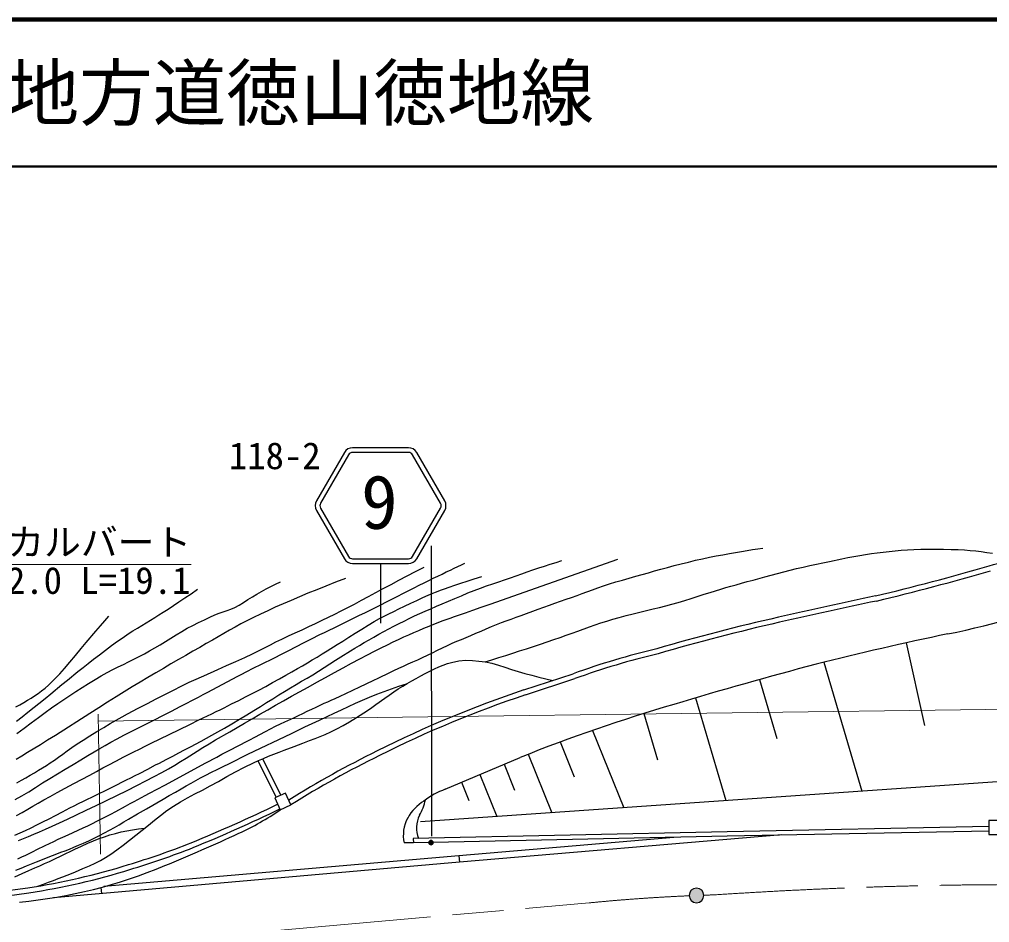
# Model space of a CAD drawing. Units: millimetres, scale not verified. Extents: x 40000 to 680000, y 20000 to 380000.
# Drawn here: x 227666 to 293634, y 318572 to 380000 of the extents above; entities that cross this region are included whole.
import ezdxf
from ezdxf.enums import TextEntityAlignment as Align

# ---------------------------------------------------------------- set-up
doc = ezdxf.new("R2010")
doc.units = ezdxf.units.MM
doc.header["$LTSCALE"] = 1000
doc.linetypes.add('CHAIN', pattern=[18.5, 12, -1.5, 3.5, -1.5])
for name, color, linetype, lineweight in [('M-BGD', 7, 'Continuous', 25), ('M-BMK', 2, 'CHAIN', 13), ('M-BMK-SRVR', 3, 'Continuous', 25), ('M-STR-HTXT', 7, 'Continuous', 13), ('M-STR-STRC', 7, 'Continuous', 25), ('M-TTL', 2, 'Continuous', 140), ('M-TTL-LINE', 7, 'Continuous', 50)]:
    doc.layers.add(name, color=color, linetype=linetype, lineweight=lineweight)
doc.layers.add('M-TTL-TXT', color=7, linetype='Continuous')
doc.styles.add('ＭＳ ゴシック', font='')
doc.styles.get('ＭＳ ゴシック').set_extended_font_data('MS Gothic')

msp = doc.modelspace()

# ---------------------------------------------------------------- hatches: boundary and pattern name
at = {"layer": 'M-BGD'}
msp.add_hatch(color=256, dxfattribs=at).paths.add_polyline_path([(255804, 324014, 0.41421), (255654, 324164, 0.41421), (255504, 324014, 0.41421), (255654, 323864, 0.41421)])
at = {"layer": 'M-BMK-SRVR'}
msp.add_hatch(color=256, dxfattribs=at).paths.add_polyline_path([(274207, 320418, 0.41421), (273707, 320918, 0.41421), (273207, 320418, 0.41421), (273707, 319918, 0.41421)])

# ---------------------------------------------------------------- linework, layer by layer
at = {"layer": 'M-BGD'}
for p, q in [((289232, 331981), (287981, 337599)), ((282369, 336285), (284957, 327509)), ((261976, 334395), (265312, 335497)), ((262086, 334062), (265426, 335166)), ((277994, 335104), (279176, 331096)), ((273641, 333850), (275699, 326868)), ((270125, 332796), (271054, 329646)), ((266638, 331647), (268760, 326387)), ((264443, 330857), (265396, 328496)), ((262268, 330021), (263870, 326048)), ((245134, 327098), (243896, 329585)), ((245452, 327243), (244220, 329721)), ((256617, 327643), (261726, 329805)), ((260623, 329338), (261333, 327578)), ((258982, 328644), (260134, 325789)), ((295275, 328224), (254939, 325429)), ((257736, 328117), (258236, 326877)), ((254454, 323989), (253827, 323988)), ((254448, 324289), (254454, 323989)), ((255504, 324011), (254454, 323989)), ((272158, 324367), (257552, 323123)), ((279511, 324542), (257590, 322675)), ((257590, 322675), (229986, 320266)), ((257551, 323123), (233418, 321017)), ((257552, 323123), (257590, 322675)), ((217694, 319487), (228247, 320944)), ((233214, 320962), (233249, 320551)), ((217750, 319141), (228297, 320597))]:
    msp.add_line(p, q, dxfattribs=at)
for points in [[(227570, 322903), (227842, 323034), (228098, 323160), (228597, 323411), (228861, 323541), (229416, 323814), (229702, 323954), (229998, 324096), (230306, 324242), (230630, 324391), (230971, 324544), (231319, 324699), (231665, 324855), (231999, 325009), (232319, 325162), (232631, 325313), (232940, 325464), (233249, 325620), (233564, 325782), (233890, 325955), (234224, 326138), (234883, 326502), (235190, 326670), (235468, 326819), (235721, 326954), (236228, 327222), (236515, 327375), (237544, 327926), (240347, 329431), (241079, 329828), (241438, 330022), (241783, 330206), (242107, 330375), (242415, 330533), (242717, 330686), (243022, 330842), (243343, 331007), (243683, 331187), (244396, 331569), (244750, 331755), (245089, 331929), (245412, 332086), (245724, 332231), (246332, 332508), (246634, 332648), (246938, 332794), (247242, 332942), (247543, 333089), (247838, 333232), (248127, 333368), (248390, 333488), (248631, 333594), (248874, 333700), (249145, 333820), (249470, 333968), (249871, 334155), (250331, 334372), (250817, 334601), (251725, 335033), (252107, 335217), (252800, 335553), (253129, 335712), (253460, 335868), (253789, 336019), (254109, 336162), (254426, 336302), (254746, 336445), (255072, 336595), (255409, 336756), (255753, 336926), (256099, 337097), (256443, 337265), (256778, 337423), (257101, 337568), (257416, 337704), (257727, 337836), (258043, 337969), (258369, 338107), (258707, 338252), (259054, 338402), (259406, 338552), (259757, 338700), (260103, 338841), (260439, 338972), (260769, 339095), (261099, 339216), (261437, 339338), (261787, 339467), (262928, 339890), (263318, 340034), (263702, 340172), (264081, 340305), (264460, 340435), (264837, 340563), (265211, 340691), (265580, 340820), (265938, 340951), (266630, 341213), (266989, 341344), (267373, 341475), (267789, 341606), (268229, 341737), (268683, 341867), (269138, 341996), (269582, 342123), (270433, 342368), (270855, 342488), (271283, 342608), (271727, 342727), (272192, 342849), (272672, 342973), (273160, 343094), (273645, 343211), (274117, 343319), (274582, 343418), (275046, 343510), (275501, 343595), (275942, 343676), (276363, 343751), (276765, 343821), (277151, 343885), (277521, 343944), (277873, 343997), (278206, 344046)], [(259325, 336302), (259794, 336448), (260265, 336596), (260736, 336745), (261207, 336895), (261676, 337046), (262147, 337199), (262621, 337355), (263092, 337510), (263554, 337665), (264001, 337816), (264428, 337965), (264840, 338112), (265243, 338257), (265642, 338399), (266435, 338678), (266820, 338815), (267206, 338950), (267602, 339082), (268017, 339209), (268458, 339332), (268921, 339450), (269392, 339565), (269861, 339678), (270316, 339792), (270756, 339904), (271186, 340012), (271612, 340121), (272037, 340234), (272465, 340353), (272902, 340484), (273346, 340625), (274217, 340906), (274624, 341034), (275000, 341147), (275351, 341252), (275691, 341352), (276034, 341450), (276395, 341552), (276772, 341656), (277158, 341761), (277551, 341866), (278360, 342081), (278776, 342194), (279202, 342311), (279634, 342428), (280070, 342543), (280508, 342653), (280952, 342757), (281404, 342857), (281857, 342954), (282305, 343048), (282743, 343139), (283583, 343315), (283993, 343399), (284399, 343477), (284805, 343549), (285206, 343614), (285601, 343673), (285995, 343726), (286394, 343775), (286802, 343819), (287216, 343860), (287632, 343897), (288056, 343929), (288494, 343954), (288951, 343970), (289442, 343978), (289965, 343978), (290495, 343970), (291011, 343957), (291488, 343938), (291918, 343914), (292316, 343884), (292695, 343847), (293070, 343805), (293453, 343754), (293842, 343697)], [(227360, 324518), (227720, 324676), (228085, 324844), (228463, 325024), (228861, 325218), (229270, 325423), (229685, 325638), (230119, 325867), (230589, 326112), (231106, 326377), (231391, 326519), (231695, 326669), (232014, 326827), (233694, 327651), (234019, 327812), (234331, 327967), (234634, 328120), (234937, 328272), (235237, 328425), (235533, 328575), (235825, 328724), (236392, 329015), (236927, 329291), (237181, 329421), (237655, 329667), (238092, 329894), (238504, 330110), (238902, 330320), (239297, 330530), (240033, 330919), (240386, 331107), (240755, 331309), (241161, 331537), (241619, 331802), (242115, 332094), (242627, 332399), (243133, 332703), (243608, 332991), (244052, 333265), (244478, 333534), (244890, 333797), (245295, 334053), (245696, 334301), (246090, 334537), (246474, 334762), (246853, 334982), (247230, 335203), (247610, 335431), (247998, 335672), (248392, 335921), (249163, 336412), (249525, 336640), (250177, 337048), (250483, 337237), (250790, 337424), (251108, 337612), (251438, 337802), (251772, 337992), (252110, 338179), (252450, 338365), (252792, 338548), (253135, 338728), (253478, 338905), (253824, 339081), (254176, 339254), (254534, 339426), (254897, 339593), (255264, 339757), (255638, 339919), (256022, 340084), (256420, 340253), (257274, 340619), (257718, 340807), (258161, 340989), (258594, 341160), (259016, 341318), (259434, 341467), (259848, 341609), (260257, 341748), (260659, 341887), (261053, 342027), (261439, 342164), (261821, 342299), (262202, 342433), (262588, 342564), (262978, 342693), (263368, 342820), (263760, 342946), (264155, 343069), (264553, 343190)], [(227597, 324147), (227938, 324284), (228287, 324427), (228649, 324580), (229033, 324745), (229445, 324927), (229893, 325129), (230384, 325355), (230933, 325611), (231544, 325898), (232200, 326209), (232887, 326537), (233590, 326876), (234295, 327220), (234987, 327561), (235651, 327894), (236272, 328211), (236837, 328506), (237342, 328779), (237801, 329038), (238225, 329285), (238622, 329525), (239003, 329760), (239755, 330231), (240146, 330474), (240560, 330727), (241007, 330992), (241968, 331553), (242467, 331844), (242977, 332140), (243495, 332441), (244021, 332744), (244553, 333049), (245089, 333354), (245628, 333659), (246168, 333963), (246722, 334272), (247298, 334592), (247888, 334920), (248486, 335249), (249084, 335577), (249674, 335899), (250250, 336210), (250804, 336505), (251328, 336781), (251817, 337034), (252267, 337261), (252684, 337469), (253075, 337659), (253445, 337834), (253799, 337998), (254143, 338153), (254481, 338302), (254820, 338447), (255164, 338592), (255520, 338739), (255855, 338876), (256148, 338992), (256416, 339093), (256677, 339189), (256948, 339284), (257246, 339388), (257590, 339506), (257998, 339647), (258486, 339817), (259072, 340024), (259736, 340259), (261216, 340781), (268346, 343291)], [(227387, 326937), (227837, 327191), (228297, 327470), (228766, 327765), (229245, 328067), (229734, 328370), (230782, 329005), (231320, 329331), (231841, 329644), (232325, 329932), (232752, 330184), (233137, 330411), (233506, 330626), (233888, 330842), (234311, 331072), (234776, 331316), (235265, 331563), (236303, 332081), (236848, 332357), (237413, 332648), (237999, 332952), (238601, 333266), (239835, 333912), (240153, 334078), (240480, 334251), (242475, 335306), (242782, 335466), (243074, 335618), (243607, 335889), (244091, 336131), (245010, 336585), (245493, 336827), (245990, 337080), (246994, 337596), (247529, 337869), (248105, 338158), (248412, 338310), (248731, 338466), (249060, 338627), (250799, 339471), (251155, 339645), (251510, 339821), (251870, 340001), (252241, 340188), (252620, 340380), (254500, 341337), (254849, 341513), (255180, 341678), (255499, 341835), (255810, 341988), (256114, 342137), (256408, 342280), (256693, 342418), (256968, 342550), (257232, 342676), (257484, 342794), (257724, 342906), (257951, 343009)], [(227484, 328082), (227798, 328253), (228103, 328425), (228401, 328597), (228692, 328769), (228972, 328935), (229238, 329096), (229499, 329260), (229766, 329432), (230045, 329618), (230330, 329819), (230614, 330029), (230909, 330251), (231229, 330483), (231586, 330726), (231998, 330991), (232456, 331276), (232934, 331567), (233406, 331850), (233846, 332108), (234253, 332341), (234644, 332559), (235021, 332764), (235732, 333145), (236059, 333319), (236365, 333480), (236661, 333634), (236957, 333786), (237906, 334272), (238233, 334437), (238564, 334602), (238898, 334764), (239220, 334915), (239529, 335055), (240210, 335359), (241152, 335782), (241750, 336050), (242379, 336332), (242987, 336608), (243526, 336859), (243977, 337077), (244371, 337278), (244740, 337469), (245110, 337660), (245513, 337859), (245954, 338068), (246414, 338280), (246883, 338495), (247352, 338710), (247809, 338924), (248250, 339135), (248681, 339342), (249111, 339551), (249547, 339767), (249997, 339997), (250459, 340240), (250927, 340494), (251406, 340756), (251898, 341026), (252408, 341299), (252935, 341578), (253476, 341863), (254032, 342154), (254605, 342450), (255193, 342751)], [(249831, 341976), (249157, 341717), (248508, 341464), (247883, 341215), (247281, 340970), (246700, 340728), (246138, 340488), (245593, 340251), (245065, 340015), (244551, 339781), (244050, 339546), (243575, 339317), (243135, 339096), (242722, 338881), (242329, 338668), (241947, 338456), (241568, 338240), (241184, 338018), (240788, 337788), (240371, 337546), (239925, 337291), (239455, 337022), (238972, 336745), (238477, 336459), (237972, 336166), (237457, 335865), (236934, 335557), (236405, 335243), (235871, 334924), (235332, 334600), (234792, 334271), (234236, 333928), (233655, 333564), (233059, 333187), (232454, 332803), (230111, 331307), (229583, 330974), (229095, 330670), (228223, 330132), (227827, 329889), (227454, 329661)], [(227468, 325846), (227856, 326070), (228228, 326281), (228581, 326486), (228938, 326695), (229320, 326915), (229749, 327156), (230243, 327427), (230789, 327722), (231357, 328027), (232448, 328610), (232912, 328860), (233330, 329087), (233749, 329312), (234212, 329557), (234766, 329841), (235091, 330005), (235447, 330183), (235828, 330372), (236226, 330569), (236634, 330770), (237852, 331366), (239249, 332050), (239875, 332354), (240756, 332782), (241036, 332919), (241311, 333054), (241582, 333188), (242097, 333444), (242580, 333686), (243041, 333919), (243494, 334151), (243950, 334390), (244415, 334639), (244882, 334894), (245341, 335148), (245782, 335394), (246195, 335628), (246571, 335843), (246917, 336044), (247247, 336238), (247572, 336433), (247908, 336635), (248249, 336844), (248584, 337053), (249276, 337488), (249650, 337722), (250058, 337979), (250495, 338257), (250941, 338539), (251376, 338808), (251780, 339047), (252142, 339247), (252475, 339419), (252795, 339577), (253122, 339734), (253472, 339903), (253859, 340091), (254272, 340290), (254690, 340489), (255092, 340675), (255458, 340839), (255768, 340970), (256034, 341077), (256288, 341173), (256563, 341271), (256891, 341386), (257267, 341515), (257670, 341650), (258107, 341792), (258584, 341946), (259108, 342113)], [(227497, 331425), (227982, 331789), (228472, 332161), (228954, 332525), (229416, 332864), (229853, 333176), (230273, 333471), (230684, 333754), (231094, 334029), (231510, 334300), (231939, 334571), (232374, 334839), (232807, 335099), (233231, 335345), (233637, 335574), (234020, 335778), (234387, 335960), (234743, 336130), (235095, 336301), (235451, 336481), (235808, 336670), (236163, 336862), (236517, 337057), (236872, 337257), (237232, 337463), (237597, 337682), (237965, 337913), (238335, 338146), (238706, 338373), (239078, 338586), (239460, 338788), (239852, 338983), (240241, 339169), (240614, 339340), (240957, 339493), (241260, 339615), (241532, 339710), (241788, 339795), (242045, 339889), (242317, 340011), (242607, 340169), (242903, 340350), (243204, 340542), (243509, 340735), (243818, 340918), (244130, 341092), (244446, 341264), (244766, 341433), (245089, 341595), (245416, 341749)], [(227462, 332266), (227848, 332561), (228242, 332873), (229411, 333814), (229797, 334131), (230560, 334761), (230933, 335065), (231644, 335643), (231992, 335923), (232346, 336204), (232714, 336490), (233107, 336790), (233518, 337101), (233932, 337410), (234335, 337704), (234712, 337969), (235057, 338201), (235380, 338406), (235689, 338596), (235992, 338779), (236295, 338966), (236590, 339150), (236870, 339322), (237152, 339496), (237449, 339683), (237778, 339895), (238135, 340130), (238512, 340380), (238911, 340649), (239334, 340937), (239786, 341248)], [(227424, 333236), (227700, 333393), (227965, 333550), (228218, 333700), (228461, 333845), (228698, 333994), (228934, 334154), (229175, 334335), (229410, 334526), (229638, 334721), (229870, 334937), (230122, 335187), (230405, 335486), (230735, 335857), (231101, 336288), (231484, 336748), (231862, 337205), (232216, 337626), (232870, 338395), (233181, 338759), (233475, 339099), (233749, 339411)], [(228924, 321050), (229294, 321186), (229648, 321316), (229986, 321442), (230309, 321564), (230619, 321683), (230915, 321798), (231200, 321911), (231473, 322023), (231735, 322132), (231988, 322241), (232439, 322441), (232822, 322618), (233170, 322794), (233515, 322989), (233891, 323224), (234301, 323510), (234723, 323832), (235152, 324175), (235583, 324524), (236433, 325193), (236848, 325529), (237268, 325863), (237698, 326189), (238149, 326499), (238618, 326788), (239100, 327058), (239596, 327321), (240111, 327589), (240644, 327872), (241199, 328178), (241772, 328499), (242363, 328825), (242970, 329145), (243592, 329447), (243917, 329592), (244258, 329737), (244610, 329881), (244968, 330022), (245326, 330161), (245679, 330295), (246348, 330548), (246652, 330664), (246930, 330773), (247397, 330953), (247778, 331093), (248116, 331220), (248453, 331359), (248833, 331537), (249249, 331751), (249672, 331982), (250112, 332237), (250578, 332519), (251079, 332832), (251345, 333006), (251624, 333197), (251912, 333400), (252511, 333827), (252817, 334043), (253124, 334257), (253431, 334463), (253736, 334659), (254037, 334839), (254338, 335012), (254645, 335185), (254956, 335356), (255267, 335521), (255577, 335680), (255884, 335828), (256186, 335964), (256480, 336085), (256764, 336189), (257037, 336272), (257545, 336379), (258016, 336417), (258464, 336405), (258904, 336359), (259350, 336298), (259800, 336210), (260242, 336083), (260683, 335934), (261128, 335782), (261581, 335643), (262042, 335517), (262507, 335390), (262978, 335266), (263456, 335150), (263942, 335044)], [(227413, 322145), (227778, 322285), (228141, 322428), (228492, 322568), (228821, 322698), (229120, 322816), (229396, 322925), (229926, 323136), (230203, 323245), (230488, 323355), (230775, 323463), (231066, 323575), (231369, 323695), (231685, 323828), (232024, 323978), (232382, 324141), (232748, 324312), (233112, 324489), (233462, 324667), (233797, 324849), (234124, 325037), (234446, 325228), (234765, 325419), (235083, 325606), (235690, 325959), (236304, 326316), (237434, 326969), (237856, 327213), (238271, 327451), (238660, 327672), (239013, 327871), (239341, 328056), (239662, 328234), (239991, 328413), (240344, 328600), (240724, 328796), (241120, 328996), (241529, 329199), (241943, 329403), (242359, 329608), (242779, 329813), (243207, 330019), (246168, 331442), (246613, 331654), (247085, 331876), (247578, 332108), (248081, 332344), (248585, 332579), (249079, 332808), (249560, 333035), (250035, 333263), (250509, 333487), (250986, 333704), (251471, 333910), (251964, 334106), (252460, 334295), (252961, 334475), (253469, 334646), (253983, 334807)], [(227345, 321683), (227851, 321912), (228313, 322117), (228710, 322290), (229056, 322441), (229380, 322584), (229712, 322734), (230083, 322905), (230506, 323107), (231427, 323562), (231886, 323782), (232318, 323974), (232715, 324138), (233090, 324285), (233455, 324416), (233820, 324534), (234197, 324641), (234583, 324736), (234972, 324818), (235365, 324888), (235766, 324945), (236175, 324990)], [(293589, 325098), (275784, 324745), (254448, 324289)], [(293589, 324798), (275791, 324445), (255804, 324018)]]:
    msp.add_lwpolyline(points, dxfattribs=at)
for points in [[(245394, 326246), (246132, 326583), (245766, 327386), (245028, 327050)], [(293589, 324572), (294608, 324572), (294608, 325518), (293589, 325518)]]:
    msp.add_lwpolyline(points, close=True, dxfattribs=at)
msp.add_lwpolyline([(255804, 324014, 0.41421), (255654, 324164, 0.41421), (255504, 324014, 0.41421), (255654, 323864, 0.41421)], format="xyb", close=True, dxfattribs=at)
for centre, radius, start, end in [((281412, 384820), 43721, 286.19529, 292.47089), ((245045, 510460), 174518, 283.53012, 286.15647), ((245045, 510460), 174868, 283.52849, 286.15651), ((376300, -88183), 438395, 101.90348, 102.78658), ((376300, -88183), 438045, 101.90284, 102.78656), ((279673, 393459), 56359, 281.38515, 291.55048), ((311840, 196611), 146397, 102.85296, 106.19821), ((311840, 196611), 146047, 102.85304, 106.20148), ((340581, 101460), 241926, 101.87479, 104.05253), ((283545, 284846), 53832, 103.47479, 109.79734), ((283545, 284846), 53482, 103.46589, 109.80229), ((351409, 71921), 273231, 104.75115, 106.85872), ((285347, 264151), 74029, 108.40315, 116.77375), ((285347, 264151), 73679, 108.40344, 116.77558), ((302576, 228382), 109340, 106.147, 111.93806), ((280364, 272098), 64696, 116.00414, 122.09865), ((280364, 272098), 64346, 116.00204, 122.14023), ((258466, 322601), 5370, 110.13568, 127.83344), ((198788, 422714), 106723, 292.34139, 295.79119), ((256750, 324234), 3048, 121.175, 151.55077), ((252547, 327383), 2761, 326.92905, 350.2466), ((198788, 422714), 107073, 292.34002, 295.78697), ((235122, 341019), 17993, 294.49358, 304.81353), ((256198, 324516), 2429, 151.18818, 192.55161), ((256769, 325002), 2100, 155.40682, 199.66318), ((197217, 421504), 106956, 292.15634, 295.0962), ((218907, 375908), 55789, 286.85092, 291.50283), ((218907, 375908), 56139, 286.85257, 291.50545), ((224507, 353518), 33700, 275.37912, 292.77841), ((221525, 365818), 45375, 278.51849, 287.3805), ((221525, 365818), 45725, 278.51596, 287.37847)]:
    msp.add_arc(centre, radius, start, end, dxfattribs=at)
at = {"layer": 'M-BMK'}
msp.add_line((188374, 313027), (266405, 319912), dxfattribs=at)
for centre, radius, start, end in [((295894, 6317), 314840, 85.47554, 93.81133), ((278460, 198783), 121728, 92.47269, 95.68342), ((278460, 198783), 121728, 91.64448, 92.002)]:
    msp.add_arc(centre, radius, start, end, dxfattribs=at)
at = {"layer": 'M-BMK-SRVR'}
msp.add_lwpolyline([(274207, 320418, 0.41421), (273707, 320918, 0.41421), (273207, 320418, 0.41421), (273707, 319918, 0.41421)], format="xyb", close=True, dxfattribs=at)
at = {"layer": 'M-STR-HTXT'}
for p, q in [((233020, 332281), (314456, 333342)), ((233182, 323220), (233012, 332757))]:
    msp.add_line(p, q, dxfattribs=at)
msp.add_lwpolyline([(208267, 313849), (215597, 342928), (239347, 342928)], dxfattribs=at)
at = {"layer": 'M-STR-STRC'}
for p, q in [((249760, 350546), (247860, 347256)), ((250041, 350384), (248142, 347093)), ((254122, 350871), (250323, 350871)), ((254122, 350546), (250323, 350546)), ((256303, 347093), (254404, 350384)), ((256585, 347256), (254685, 350546)), ((247860, 346606), (249760, 343315)), ((248142, 346768), (250041, 343478)), ((254404, 343478), (256303, 346768)), ((254685, 343315), (256585, 346606)), ((255703, 324452), (255696, 344197)), ((250323, 343315), (254122, 343315)), ((250323, 342990), (254122, 342990)), ((252222, 342990), (252222, 338926))]:
    msp.add_line(p, q, dxfattribs=at)
for centre, radius, start, end in [((250323, 350221), 650, 90, 150), ((250323, 350221), 325, 90, 150), ((254122, 350221), 650, 30, 90), ((254122, 350221), 325, 30, 90), ((248423, 346931), 650, 150, 210), ((248423, 346931), 325, 150, 210), ((256022, 346931), 325, 330, 30), ((256022, 346931), 650, 330, 30), ((250323, 343640), 650, 210, 270), ((250323, 343640), 325, 210, 270), ((254122, 343640), 325, 270, 330), ((254122, 343640), 650, 270, 330)]:
    msp.add_arc(centre, radius, start, end, dxfattribs=at)
at = {"layer": 'M-TTL'}
msp.add_line((680000, 380000), (40000, 380000), dxfattribs=at)
at = {"layer": 'M-TTL-LINE'}
msp.add_line((40000, 370000), (680000, 370000), dxfattribs=at)

# ---------------------------------------------------------------- texts
at = {"layer": 'M-STR-HTXT', "style": 'ＭＳ ゴシック'}
for s, p in [(' ボックスカルバート', (215597, 342978)), (' W=1.3 H=2.0 L=19.1', (215597, 340378))]:
    msp.add_text(s, height=1833, dxfattribs=at).set_placement(p, align=Align.BOTTOM_LEFT)
at = {"layer": 'M-STR-STRC', "style": 'ＭＳ ゴシック'}
for s, height, p in [('118-2', 1833, (241912, 348860)), ('9', 3666, (250895, 344250))]:
    msp.add_text(s, height=height, dxfattribs=at).set_placement(p, align=Align.BOTTOM_LEFT)
at = {"layer": 'M-TTL-TXT', "style": 'ＭＳ ゴシック'}
msp.add_text('主要地方道徳山徳地線', height=3666, dxfattribs=at).set_placement((216734, 375000), align=Align.MIDDLE_LEFT)

doc.saveas('drawing.dxf')
